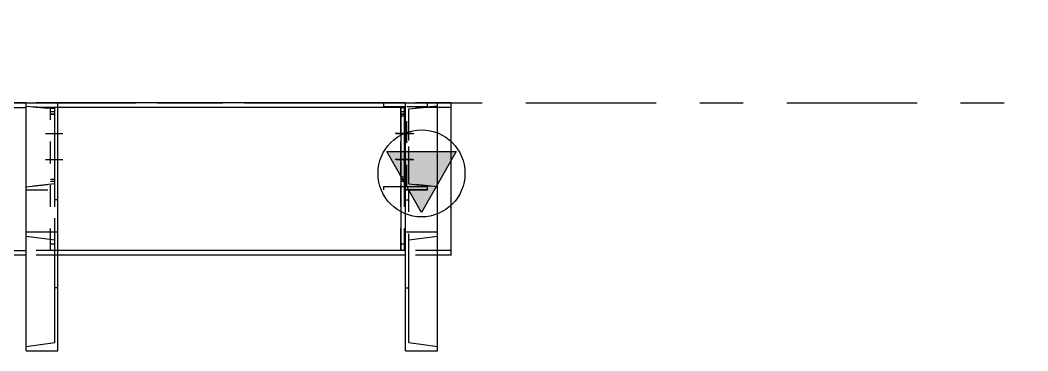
# Model space of a CAD drawing. Header units: millimetres. Extents: x 0 to 594, y 0 to 420.
# Drawn here: x 349.53 to 372.71, y 119.89 to 127.48 of the extents above; entities that cross this region are included whole.
import ezdxf

# ---------------------------------------------------------------- set-up
doc = ezdxf.new("R2010")
doc.units = ezdxf.units.MM
doc.header["$MEASUREMENT"] = 0
for name, pattern in [('XKITLINE00', [0]), ('XKITLINE02', [4, 2, -2]), ('XKITLINE03', [6, 3, -1, 1, -1]), ('XKITLINE04', [3, 0.5, -0.5, 0.5, -0.5, 0.5, -0.5])]:
    doc.linetypes.add(name, pattern=pattern)
doc.layers.add('grid', color=7, linetype='Continuous')
doc.layers.add('part1', color=7, linetype='Continuous')

# ---------------------------------------------------------------- blocks, each defined once
blk = doc.blocks.new('*D1483')
at = {"layer": 'grid', "color": 4, "linetype": 'XKITLINE03'}
blk.add_line((321.597, 1264.733), (399.143, 1264.733), dxfattribs=at)
blk = doc.blocks.new('*D1493')
at = {"layer": 'part1', "color": 0, "linetype": 'XKITLINE00'}
for p, q in [((340.129, 1264.733), (339.329, 1266.133)), ((339.329, 1266.133), (340.929, 1266.133)), ((340.929, 1266.133), (340.129, 1264.733)), ((337.129, 1261.233), (337.129, 1264.733)), ((337.129, 1264.623), (376.104, 1264.623)), ((338.334, 1264.733), (372.534, 1264.733)), ((376.104, 1264.733), (375.834, 1264.733)), ((384.834, 1264.733), (376.834, 1264.733)), ((384.834, 1264.623), (376.834, 1264.623)), ((385.884, 1264.733), (385.564, 1264.733)), ((385.884, 1264.623), (385.564, 1264.623)), ((385.884, 1261.233), (385.884, 1264.733)), ((337.129, 1261.343), (376.104, 1261.343)), ((337.129, 1261.233), (368.959, 1261.233)), ((376.104, 1261.233), (370.709, 1261.233)), ((384.834, 1261.343), (376.834, 1261.343)), ((384.834, 1261.233), (376.834, 1261.233)), ((385.884, 1261.343), (385.564, 1261.343)), ((385.884, 1261.233), (385.564, 1261.233))]:
    blk.add_line(p, q, dxfattribs=at)
at = {"layer": 'part1', "color": 2, "linetype": 'XKITLINE04'}
for p, q in [((337.129, 1264.733), (385.884, 1264.733)), ((375.834, 1264.733), (372.534, 1264.733)), ((376.834, 1264.733), (376.104, 1264.733)), ((376.834, 1264.623), (376.104, 1264.623)), ((385.564, 1264.733), (384.834, 1264.733)), ((385.564, 1264.623), (384.834, 1264.623)), ((370.709, 1261.233), (368.959, 1261.233)), ((376.834, 1261.343), (376.104, 1261.343)), ((376.834, 1261.233), (376.104, 1261.233)), ((385.564, 1261.343), (384.834, 1261.343)), ((385.564, 1261.233), (384.834, 1261.233))]:
    blk.add_line(p, q, dxfattribs=at)
at = {"layer": 'part1', "color": 0, "linetype": 'XKITLINE00'}
blk.add_circle((340.129, 1265.633), 1, dxfattribs=at)
at = {"layer": 'part1', "color": 0}
blk.add_solid([(339.329, 1266.133), (340.929, 1266.133), (339.329, 1266.133), (340.129, 1264.733)], dxfattribs=at)
blk = doc.blocks.new('*D1558')
at = {"layer": 'part1', "color": 0, "linetype": 'XKITLINE00'}
for p, q in [((376.104, 1259.137), (376.104, 1264.733)), ((376.104, 1264.733), (376.834, 1264.733)), ((376.834, 1259.036), (376.834, 1264.733)), ((376.104, 1261.774), (376.834, 1261.774)), ((376.104, 1261.673), (376.764, 1261.583)), ((376.764, 1259.227), (376.764, 1261.583)), ((376.104, 1259.137), (376.764, 1259.227)), ((376.104, 1259.036), (376.104, 1259.137)), ((376.104, 1259.036), (376.834, 1259.036))]:
    blk.add_line(p, q, dxfattribs=at)
at = {"layer": 'part1', "color": 2, "linetype": 'XKITLINE04'}
for p, q in [((376.104, 1261.673), (376.104, 1264.733)), ((376.104, 1264.659), (376.764, 1264.593)), ((376.764, 1261.583), (376.764, 1264.593)), ((376.104, 1262.806), (376.764, 1262.872)), ((376.104, 1262.733), (376.834, 1262.733))]:
    blk.add_line(p, q, dxfattribs=at)
blk = doc.blocks.new('*D1559')
at = {"layer": 'part1', "color": 0, "linetype": 'XKITLINE00'}
for p, q in [((384.834, 1259.036), (384.834, 1264.733)), ((384.834, 1264.733), (385.564, 1264.733)), ((385.564, 1259.036), (385.564, 1264.733)), ((385.199, 1262.213), (384.399, 1263.613)), ((384.399, 1263.613), (385.999, 1263.613)), ((385.999, 1263.613), (385.199, 1262.213)), ((384.834, 1261.774), (385.564, 1261.774)), ((384.904, 1261.583), (385.564, 1261.673)), ((384.904, 1259.227), (384.904, 1261.583)), ((384.904, 1259.227), (385.564, 1259.137)), ((384.834, 1259.036), (385.564, 1259.036))]:
    blk.add_line(p, q, dxfattribs=at)
at = {"layer": 'part1', "color": 2, "linetype": 'XKITLINE04'}
for p, q in [((384.834, 1261.774), (384.834, 1264.733)), ((384.904, 1264.593), (385.564, 1264.659)), ((384.904, 1259.227), (384.904, 1264.593)), ((384.904, 1262.872), (385.564, 1262.806)), ((385.564, 1261.673), (385.564, 1262.806)), ((384.834, 1262.733), (385.564, 1262.733))]:
    blk.add_line(p, q, dxfattribs=at)
at = {"layer": 'part1', "color": 0, "linetype": 'XKITLINE00'}
blk.add_circle((385.199, 1263.113), 1, dxfattribs=at)
at = {"layer": 'part1', "color": 0}
blk.add_solid([(384.399, 1263.613), (385.999, 1263.613), (384.399, 1263.613), (385.199, 1262.213)], dxfattribs=at)
blk = doc.blocks.new('*D1561')
at = {"layer": 'part1', "color": 0, "linetype": 'XKITLINE00'}
blk.add_line((384.834, 1260.483), (384.904, 1260.483), dxfattribs=at)
blk.add_line((384.834, 1260.483), (384.904, 1260.483), dxfattribs=at)
blk = doc.blocks.new('*D1562')
at = {"layer": 'part1', "color": 0, "linetype": 'XKITLINE00'}
blk.add_line((376.834, 1260.483), (376.764, 1260.483), dxfattribs=at)
blk.add_line((376.834, 1260.483), (376.764, 1260.483), dxfattribs=at)
blk = doc.blocks.new('*D1568')
at = {"layer": 'part1', "color": 0, "linetype": 'XKITLINE00'}
blk.add_line((384.834, 1262.508), (384.904, 1262.508), dxfattribs=at)
blk.add_line((384.834, 1262.508), (384.904, 1262.508), dxfattribs=at)
blk = doc.blocks.new('*D1569')
at = {"layer": 'part1', "color": 0, "linetype": 'XKITLINE00'}
for p, q in [((384.619, 1264.033), (385.019, 1264.033)), ((384.619, 1263.433), (385.019, 1263.433))]:
    blk.add_line(p, q, dxfattribs=at)
blk = doc.blocks.new('*D1570')
at = {"layer": 'part1', "color": 0, "linetype": 'XKITLINE00'}
for p, q in [((384.734, 1264.492), (384.734, 1264.623)), ((384.734, 1264.623), (384.834, 1264.623)), ((384.734, 1264.533), (384.834, 1264.533)), ((384.734, 1264.485), (384.734, 1264.492)), ((384.734, 1264.483), (384.734, 1264.485)), ((384.734, 1261.343), (384.734, 1264.483)), ((384.734, 1264.483), (384.834, 1264.483)), ((384.734, 1262.983), (384.834, 1262.983)), ((384.734, 1262.933), (384.834, 1262.933)), ((384.834, 1261.343), (384.734, 1261.343))]:
    blk.add_line(p, q, dxfattribs=at)
at = {"layer": 'part1', "color": 2, "linetype": 'XKITLINE04'}
for p, q in [((384.734, 1264.623), (384.834, 1264.623)), ((384.834, 1261.343), (384.834, 1264.623)), ((384.834, 1264.492), (384.834, 1264.623)), ((384.734, 1264.483), (384.734, 1264.492)), ((384.734, 1264.483), (384.834, 1264.483)), ((384.734, 1264.473), (384.834, 1264.473)), ((384.834, 1264.485), (384.834, 1264.492)), ((384.834, 1264.483), (384.834, 1264.485)), ((384.734, 1262.983), (384.834, 1262.983)), ((384.734, 1261.493), (384.834, 1261.493))]:
    blk.add_line(p, q, dxfattribs=at)
blk = doc.blocks.new('*D1571')
at = {"layer": 'part1', "color": 0, "linetype": 'XKITLINE00'}
blk.add_line((384.834, 1264.733), (385.564, 1264.733), dxfattribs=at)
at = {"layer": 'part1', "color": 2, "linetype": 'XKITLINE04'}
for p, q in [((384.834, 1262.733), (384.834, 1264.733)), ((384.834, 1264.733), (385.564, 1264.733)), ((385.564, 1264.659), (384.904, 1264.593)), ((385.564, 1264.659), (385.564, 1264.733)), ((384.904, 1262.872), (384.904, 1264.593)), ((385.564, 1262.806), (384.904, 1262.872)), ((385.564, 1262.733), (385.564, 1262.806)), ((384.834, 1262.733), (385.564, 1262.733)), ((384.834, 1262.733), (385.564, 1262.733))]:
    blk.add_line(p, q, dxfattribs=at)
blk = doc.blocks.new('*D1572')
at = {"layer": 'part1', "color": 0, "linetype": 'XKITLINE02'}
for p, q in [((384.994, 1264.033), (384.594, 1264.033)), ((384.994, 1263.433), (384.594, 1263.433))]:
    blk.add_line(p, q, dxfattribs=at)
blk = doc.blocks.new('*D1573')
at = {"layer": 'part1', "color": 2, "linetype": 'XKITLINE04'}
for p, q in [((384.726, 1264.442), (384.726, 1264.623)), ((384.726, 1264.623), (384.806, 1264.623)), ((384.726, 1264.623), (384.806, 1264.623)), ((384.806, 1264.442), (384.806, 1264.623)), ((384.726, 1264.483), (384.806, 1264.483)), ((384.726, 1261.343), (384.726, 1264.473)), ((384.726, 1264.473), (384.806, 1264.473)), ((384.726, 1264.435), (384.726, 1264.442)), ((384.726, 1264.433), (384.726, 1264.435)), ((384.726, 1264.433), (384.806, 1264.433)), ((384.726, 1263.033), (384.726, 1264.433)), ((384.726, 1264.433), (384.806, 1264.433)), ((384.806, 1261.343), (384.806, 1264.473)), ((384.806, 1264.435), (384.806, 1264.442)), ((384.806, 1264.433), (384.806, 1264.435)), ((384.806, 1263.033), (384.806, 1264.433)), ((384.726, 1263.033), (384.806, 1263.033)), ((384.726, 1263.033), (384.806, 1263.033)), ((384.726, 1262.983), (384.806, 1262.983)), ((384.726, 1261.493), (384.806, 1261.493)), ((384.806, 1261.343), (384.726, 1261.343))]:
    blk.add_line(p, q, dxfattribs=at)
blk = doc.blocks.new('*D1574')
at = {"layer": 'part1', "color": 0, "linetype": 'XKITLINE00'}
blk.add_line((376.834, 1262.508), (376.764, 1262.508), dxfattribs=at)
blk.add_line((376.834, 1262.508), (376.764, 1262.508), dxfattribs=at)
blk = doc.blocks.new('*D1575')
at = {"layer": 'part1', "color": 2, "linetype": 'XKITLINE04'}
for p, q in [((376.664, 1261.343), (376.664, 1264.623)), ((376.764, 1264.623), (376.664, 1264.623)), ((376.764, 1261.343), (376.764, 1264.623)), ((376.664, 1264.473), (376.764, 1264.473)), ((376.664, 1261.493), (376.764, 1261.493)), ((376.764, 1261.343), (376.664, 1261.343))]:
    blk.add_line(p, q, dxfattribs=at)
blk = doc.blocks.new('*D1580')
at = {"layer": 'part1', "color": 0, "linetype": 'XKITLINE00'}
for p, q in [((376.549, 1264.033), (376.949, 1264.033)), ((376.549, 1263.433), (376.949, 1263.433))]:
    blk.add_line(p, q, dxfattribs=at)
blk = doc.blocks.new('*D1581')
at = {"layer": 'part1', "color": 2, "linetype": 'XKITLINE04'}
for p, q in [((376.664, 1261.343), (376.664, 1264.623)), ((376.664, 1264.492), (376.664, 1264.623)), ((376.664, 1264.623), (376.764, 1264.623)), ((376.664, 1264.623), (376.764, 1264.623)), ((376.764, 1261.343), (376.764, 1264.623)), ((376.764, 1264.492), (376.764, 1264.623)), ((376.664, 1264.533), (376.764, 1264.533)), ((376.664, 1264.485), (376.664, 1264.492)), ((376.664, 1264.483), (376.664, 1264.485)), ((376.664, 1264.483), (376.764, 1264.483)), ((376.664, 1264.483), (376.764, 1264.483)), ((376.664, 1264.473), (376.764, 1264.473)), ((376.764, 1264.485), (376.764, 1264.492)), ((376.764, 1264.483), (376.764, 1264.485)), ((376.664, 1262.983), (376.764, 1262.983)), ((376.664, 1262.983), (376.764, 1262.983)), ((376.664, 1262.933), (376.764, 1262.933)), ((376.664, 1261.493), (376.764, 1261.493)), ((376.764, 1261.343), (376.664, 1261.343))]:
    blk.add_line(p, q, dxfattribs=at)
blk = doc.blocks.new('*D1582')
at = {"layer": 'part1', "color": 2, "linetype": 'XKITLINE04'}
for p, q in [((376.104, 1264.659), (376.104, 1264.733)), ((376.104, 1264.733), (376.834, 1264.733)), ((376.764, 1264.593), (376.104, 1264.659)), ((376.834, 1262.733), (376.834, 1264.733)), ((376.764, 1262.872), (376.764, 1264.593)), ((376.764, 1262.872), (376.104, 1262.806)), ((376.104, 1262.733), (376.104, 1262.806)), ((376.104, 1262.733), (376.834, 1262.733)), ((376.104, 1262.733), (376.834, 1262.733))]:
    blk.add_line(p, q, dxfattribs=at)
at = {"layer": 'part1', "color": 0, "linetype": 'XKITLINE00'}
blk.add_line((376.104, 1264.733), (376.834, 1264.733), dxfattribs=at)
blk = doc.blocks.new('*D1597')
at = {"layer": 'part1', "color": 2, "linetype": 'XKITLINE04'}
for p, q in [((384.334, 1264.733), (385.334, 1264.733)), ((384.334, 1264.653), (384.334, 1264.733)), ((384.334, 1264.653), (384.806, 1264.653)), ((384.806, 1262.813), (384.806, 1264.653)), ((384.861, 1262.813), (384.861, 1264.653)), ((384.861, 1264.653), (385.334, 1264.653)), ((385.334, 1264.653), (385.334, 1264.733)), ((384.334, 1262.813), (384.806, 1262.813)), ((384.334, 1262.733), (384.334, 1262.813)), ((384.861, 1262.813), (385.334, 1262.813)), ((385.334, 1262.733), (385.334, 1262.813)), ((385.334, 1262.733), (384.334, 1262.733))]:
    blk.add_line(p, q, dxfattribs=at)

msp = doc.modelspace()

# ---------------------------------------------------------------- block references
at = {"layer": 'grid'}
msp.add_blockref('*D1483', (-26.435, -1139.151), dxfattribs=at)
at = {"layer": 'part1'}
for name in ['*D1493', '*D1558', '*D1582', '*D1575', '*D1581', '*D1559', '*D1597', '*D1573', '*D1570', '*D1571', '*D1580', '*D1572', '*D1569', '*D1574', '*D1568', '*D1562', '*D1561']:
    msp.add_blockref(name, (-26.435, -1139.151), dxfattribs=at)

doc.saveas('drawing.dxf')
